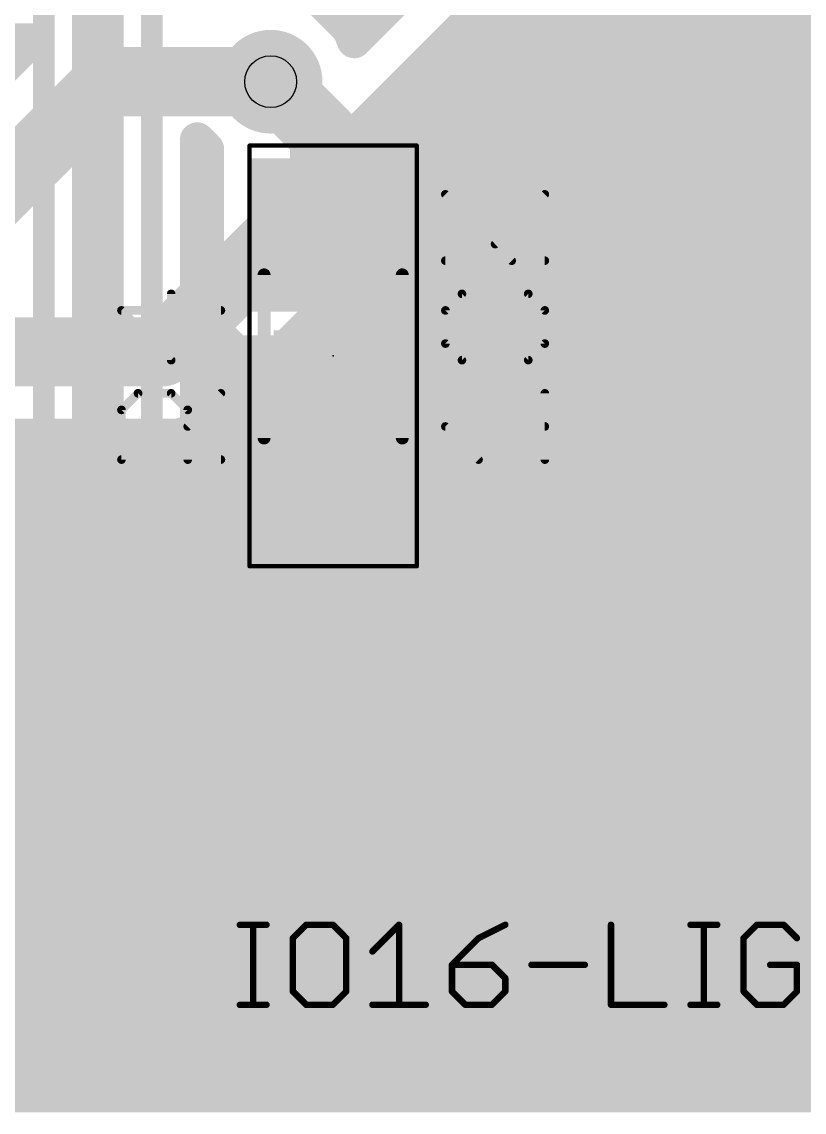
# Model space of a CAD drawing. Extents: x 0 to 10.8, y 0 to 6.1.
# Drawn here: x 3.725 to 4.087, y 1.608 to 2.113 of the extents above; entities that cross this region are included whole.
import ezdxf

# ---------------------------------------------------------------- set-up
doc = ezdxf.new("R2010")
doc.units = 0
for name, color, linetype in [('1', 22, 'CONTINUOUS'), ('116', 253, 'CONTINUOUS'), ('16', 175, 'CONTINUOUS'), ('18', 82, 'CONTINUOUS'), ('23', 7, 'CONTINUOUS'), ('25', 253, 'CONTINUOUS'), ('27', 253, 'CONTINUOUS'), ('29', 253, 'CONTINUOUS'), ('30', 253, 'CONTINUOUS'), ('31', 253, 'CONTINUOUS'), ('35', 253, 'CONTINUOUS'), ('39', 22, 'CONTINUOUS'), ('44', 253, 'CONTINUOUS'), ('51', 253, 'CONTINUOUS')]:
    doc.layers.add(name, color=color, linetype=linetype)

# ---------------------------------------------------------------- blocks, each defined once
blk = doc.blocks.new('RECT')
blk.add_solid([(-0.5, -0.5), (0.5, -0.5), (-0.5, 0.5), (0.5, 0.5)])
blk = doc.blocks.new('ROUNDV')
at = {"const_width": 0.5}
blk.add_lwpolyline([(0, -0.25, 1), (0, 0.25, 1), (0, -0.25)], format="xyb", dxfattribs=at)

msp = doc.modelspace()

# ---------------------------------------------------------------- linework, layer by layer
at = {"layer": '1'}
for points, const_width in [([(4.11, 2.24), (3.885, 2.015)], 0.032), ([(3.927449, 2.002295), (4.132091, 2.206937)], 0.016), ([(3.785, 1.905), (3.785, 2.195)], 0.01), ([(3.764, 2.186299), (3.764, 1.896299)], 0.016), ([(3.735, 1.905), (3.735, 2.165)], 0.01), ([(3.755996, 1.896299), (3.755996, 2.156299)], 0.016), ([(3.755996, 2.112), (3.764, 2.112)], 0.016), ([(4.037154, 2.112), (4.244433, 2.112)], 0.016), ([(3.755996, 2.096), (3.764, 2.096)], 0.016), ([(3.865, 2.06), (3.84, 2.085)], 0.032), ([(4.021154, 2.096), (4.244433, 2.096)], 0.016), ([(3.755996, 2.08), (3.764, 2.08)], 0.016), ([(4.005154, 2.08), (4.244433, 2.08)], 0.016), ([(3.865, 2.015), (3.865, 2.06)], 0.032), ([(3.755996, 2.064), (3.764, 2.064)], 0.016), ([(3.989154, 2.064), (4.244433, 2.064)], 0.016), ([(3.805996, 1.925996), (3.805996, 2.058197)], 0.016), ([(3.805996, 2.058197), (3.810469, 2.05372)], 0.016), ([(3.810469, 2.05372), (3.810469, 1.973063)], 0.016), ([(3.755996, 2.048), (3.764, 2.048)], 0.016), ([(3.805996, 2.048), (3.810469, 2.048)], 0.016), ([(3.973154, 2.048), (4.244433, 2.048)], 0.016), ([(3.755996, 2.032), (3.764, 2.032)], 0.016), ([(3.805996, 2.032), (3.810469, 2.032)], 0.016), ([(3.957154, 2.032), (4.24852, 2.032)], 0.016), ([(3.868961, 2.014087), (3.865, 2.015)], 0.032), ([(3.885, 2.015), (3.868961, 2.014087)], 0.032), ([(3.755996, 2.016), (3.764, 2.016)], 0.016), ([(3.805996, 2.016), (3.810469, 2.016)], 0.016), ([(3.941154, 2.016), (4.244457, 2.016)], 0.016), ([(3.927449, 1.973063), (3.927449, 2.002295)], 0.016), ([(3.755996, 2), (3.764, 2)], 0.016), ([(3.805996, 2), (3.810469, 2)], 0.016), ([(3.927449, 2), (4.242433, 2)], 0.016), ([(3.755996, 1.984), (3.764, 1.984)], 0.016), ([(3.805996, 1.984), (3.810469, 1.984)], 0.016), ([(3.927449, 1.984), (4.242433, 1.984)], 0.016), ([(3.810469, 1.973063), (3.823941, 1.959591)], 0.016), ([(3.913976, 1.959591), (3.927449, 1.973063)], 0.016), ([(3.755996, 1.968), (3.764, 1.968)], 0.016), ([(3.805996, 1.968), (3.815531, 1.968)], 0.016), ([(3.922386, 1.968), (4.242433, 1.968)], 0.016), ([(3.823941, 1.959591), (3.913976, 1.959591)], 0.016), ([(3.755996, 1.952), (3.764, 1.952)], 0.016), ([(3.805996, 1.952), (4.242433, 1.952)], 0.016), ([(3.826839, 1.94961), (3.817469, 1.94024)], 0.016), ([(3.911079, 1.94961), (3.826839, 1.94961)], 0.016), ([(3.920449, 1.94024), (3.911079, 1.94961)], 0.016), ([(3.817469, 1.94024), (3.817469, 1.925996)], 0.016), ([(3.920449, 1.863992), (3.920449, 1.94024)], 0.016), ([(3.755996, 1.936), (3.764, 1.936)], 0.016), ([(3.805996, 1.936), (3.817469, 1.936)], 0.016), ([(3.920449, 1.936), (4.243598, 1.936)], 0.016), ([(3.817469, 1.925996), (3.805996, 1.925996)], 0.016), ([(3.755996, 1.92), (3.764, 1.92)], 0.016), ([(3.920449, 1.92), (4.25013, 1.92)], 0.016), ([(3.625, 1.905), (3.735, 1.905)], 0.01), ([(3.755996, 1.904), (3.764, 1.904)], 0.016), ([(3.785, 1.905), (3.865, 1.905)], 0.01), ([(3.865, 1.905), (3.868961, 1.902118)], 0.01), ([(3.920449, 1.904), (4.244433, 1.904)], 0.016), ([(3.743697, 1.884), (3.755996, 1.896299)], 0.016), ([(3.764, 1.896299), (3.776299, 1.884)], 0.016), ([(3.745, 1.69), (3.54, 1.895)], 0.01), ([(3.519, 1.886299), (3.724, 1.681299)], 0.016), ([(3.747697, 1.888), (3.772299, 1.888)], 0.016), ([(3.920449, 1.888), (4.244433, 1.888)], 0.016), ([(3.67352, 1.884), (3.726299, 1.884)], 0.016), ([(3.726299, 1.884), (3.743697, 1.884)], 0.016), ([(3.776299, 1.884), (3.793697, 1.884)], 0.016), ([(3.793697, 1.884), (3.817469, 1.884)], 0.016), ([(3.817469, 1.884), (3.817469, 1.863992)], 0.016), ([(3.67352, 1.872), (3.817469, 1.872)], 0.016), ([(3.920449, 1.872), (4.244433, 1.872)], 0.016), ([(3.817469, 1.863992), (3.826839, 1.854622)], 0.016), ([(3.911079, 1.854622), (3.920449, 1.863992)], 0.016), ([(3.753697, 1.710996), (3.610067, 1.854622)], 0.016), ([(3.665528, 1.856), (3.825461, 1.856)], 0.016), ([(3.826839, 1.854622), (3.911079, 1.854622)], 0.016), ([(3.912457, 1.856), (4.244433, 1.856)], 0.016), ([(3.624693, 1.84), (4.244433, 1.84)], 0.016), ([(3.640693, 1.824), (4.252713, 1.824)], 0.016), ([(3.656693, 1.808), (4.242433, 1.808)], 0.016), ([(3.672693, 1.792), (4.242433, 1.792)], 0.016), ([(3.688693, 1.776), (4.290059, 1.776)], 0.016), ([(3.704693, 1.76), (4.242433, 1.76)], 0.016), ([(3.720693, 1.744), (4.242433, 1.744)], 0.016), ([(3.736693, 1.728), (4.249917, 1.728)], 0.016), ([(3.752693, 1.712), (4.244433, 1.712)], 0.016), ([(4.244433, 1.710996), (3.753697, 1.710996)], 0.016), ([(3.745, 1.69), (4.29, 1.69)], 0.01), ([(2.51515, 1.68), (3.725299, 1.68)], 0.016), ([(3.724, 1.681299), (3.736299, 1.669)], 0.016), ([(3.736299, 1.669), (4.244433, 1.669)], 0.016), ([(2.53115, 1.664), (4.244433, 1.664)], 0.016), ([(2.54715, 1.648), (4.244433, 1.648)], 0.016), ([(2.56315, 1.632), (4.24852, 1.632)], 0.016), ([(2.57915, 1.616), (4.24613, 1.616)], 0.016)]:
    msp.add_lwpolyline(points, dxfattribs=dict(at, const_width=const_width))
for points, const_width in [([(3.755996, 2.116, 1), (3.755996, 2.108)], 0.008), ([(3.764, 2.108, 1), (3.764, 2.116)], 0.008), ([(4.037154, 2.116, 1), (4.037154, 2.108)], 0.008), ([(3.755996, 2.1, 1), (3.755996, 2.092)], 0.008), ([(3.764, 2.092, 1), (3.764, 2.1)], 0.008), ([(3.845657, 2.090657, 1), (3.834343, 2.079343)], 0.016), ([(4.021154, 2.1, 1), (4.021154, 2.092)], 0.008), ([(3.755996, 2.084, 1), (3.755996, 2.076)], 0.008), ([(3.764, 2.076, 1), (3.764, 2.084)], 0.008), ([(4.005154, 2.084, 1), (4.005154, 2.076)], 0.008), ([(3.873, 2.06, 1), (3.857, 2.06)], 0.016), ([(3.755996, 2.068, 1), (3.755996, 2.06)], 0.008), ([(3.764, 2.06, 1), (3.764, 2.068)], 0.008), ([(3.859343, 2.054343, 1), (3.870657, 2.065657)], 0.016), ([(3.989154, 2.068, 1), (3.989154, 2.06)], 0.008), ([(3.809996, 2.058197, 1), (3.801996, 2.058197)], 0.008), ([(3.808826, 2.061024, 1), (3.803166, 2.05537)], 0.008), ([(3.814469, 2.05372, 1), (3.806469, 2.05372)], 0.008), ([(3.807639, 2.050893, 1), (3.813298, 2.056548)], 0.008), ([(3.755996, 2.052, 1), (3.755996, 2.044)], 0.008), ([(3.764, 2.044, 1), (3.764, 2.052)], 0.008), ([(3.805996, 2.052, 1), (3.805996, 2.044)], 0.008), ([(3.810469, 2.044, 1), (3.810469, 2.052)], 0.008), ([(3.973154, 2.052, 1), (3.973154, 2.044)], 0.008), ([(3.755996, 2.036, 1), (3.755996, 2.028)], 0.008), ([(3.764, 2.028, 1), (3.764, 2.036)], 0.008), ([(3.805996, 2.036, 1), (3.805996, 2.028)], 0.008), ([(3.810469, 2.028, 1), (3.810469, 2.036)], 0.008), ([(3.957154, 2.036, 1), (3.957154, 2.028)], 0.008), ([(3.866798, 2.022795, 1), (3.863202, 2.007205)], 0.016), ([(3.868506, 2.022074, 1), (3.869415, 2.0061)], 0.016), ([(3.867163, 2.006291, 1), (3.870758, 2.021882)], 0.016), ([(3.885455, 2.007013, 1), (3.884545, 2.022987)], 0.016), ([(3.755996, 2.02, 1), (3.755996, 2.012)], 0.008), ([(3.764, 2.012, 1), (3.764, 2.02)], 0.008), ([(3.805996, 2.02, 1), (3.805996, 2.012)], 0.008), ([(3.810469, 2.012, 1), (3.810469, 2.02)], 0.008), ([(3.879343, 2.020657, 1), (3.890657, 2.009343)], 0.016), ([(3.941154, 2.02, 1), (3.941154, 2.012)], 0.008), ([(3.857, 2.015, 1), (3.873, 2.015)], 0.016), ([(3.92462, 2.005124, 1), (3.930277, 1.999467)], 0.008), ([(3.931449, 2.002295, 1), (3.923449, 2.002295)], 0.008), ([(3.755996, 2.004, 1), (3.755996, 1.996)], 0.008), ([(3.764, 1.996, 1), (3.764, 2.004)], 0.008), ([(3.805996, 2.004, 1), (3.805996, 1.996)], 0.008), ([(3.810469, 1.996, 1), (3.810469, 2.004)], 0.008), ([(3.927449, 2.004, 1), (3.927449, 1.996)], 0.008), ([(3.755996, 1.988, 1), (3.755996, 1.98)], 0.008), ([(3.764, 1.98, 1), (3.764, 1.988)], 0.008), ([(3.805996, 1.988, 1), (3.805996, 1.98)], 0.008), ([(3.810469, 1.98, 1), (3.810469, 1.988)], 0.008), ([(3.927449, 1.988, 1), (3.927449, 1.98)], 0.008), ([(3.813297, 1.975891, 1), (3.80764, 1.970235)], 0.008), ([(3.930277, 1.970235, 1), (3.92462, 1.975891)], 0.008), ([(3.755996, 1.972, 1), (3.755996, 1.964)], 0.008), ([(3.764, 1.964, 1), (3.764, 1.972)], 0.008), ([(3.805996, 1.972, 1), (3.805996, 1.964)], 0.008), ([(3.806469, 1.973063, 1), (3.814469, 1.973063)], 0.008), ([(3.815531, 1.964, 1), (3.815531, 1.972)], 0.008), ([(3.922386, 1.972, 1), (3.922386, 1.964)], 0.008), ([(3.923449, 1.973063, 1), (3.931449, 1.973063)], 0.008), ([(3.823941, 1.963591, 1), (3.823941, 1.955591)], 0.008), ([(3.821113, 1.956762, 1), (3.826769, 1.962419)], 0.008), ([(3.911148, 1.962419, 1), (3.916805, 1.956762)], 0.008), ([(3.913976, 1.955591, 1), (3.913976, 1.963591)], 0.008), ([(3.755996, 1.956, 1), (3.755996, 1.948)], 0.008), ([(3.764, 1.948, 1), (3.764, 1.956)], 0.008), ([(3.805996, 1.956, 1), (3.805996, 1.948)], 0.008), ([(3.826839, 1.95361, 1), (3.826839, 1.94561)], 0.008), ([(3.829667, 1.946782, 1), (3.82401, 1.952439)], 0.008), ([(3.913907, 1.952439, 1), (3.90825, 1.946782)], 0.008), ([(3.911079, 1.94561, 1), (3.911079, 1.95361)], 0.008), ([(3.821469, 1.94024, 1), (3.813469, 1.94024)], 0.008), ([(3.924449, 1.94024, 1), (3.916449, 1.94024)], 0.008), ([(3.755996, 1.94, 1), (3.755996, 1.932)], 0.008), ([(3.764, 1.932, 1), (3.764, 1.94)], 0.008), ([(3.805996, 1.94, 1), (3.805996, 1.932)], 0.008), ([(3.81464, 1.943069, 1), (3.820297, 1.937412)], 0.008), ([(3.817469, 1.932, 1), (3.817469, 1.94)], 0.008), ([(3.920449, 1.94, 1), (3.920449, 1.932)], 0.008), ([(3.91762, 1.937412, 1), (3.923277, 1.943069)], 0.008), ([(3.805996, 1.929996, 1), (3.805996, 1.921996)], 0.008), ([(3.817469, 1.921996, 1), (3.817469, 1.929996)], 0.008), ([(3.755996, 1.924, 1), (3.755996, 1.916)], 0.008), ([(3.764, 1.916, 1), (3.764, 1.924)], 0.008), ([(3.801996, 1.925996, 1), (3.809996, 1.925996)], 0.008), ([(3.813469, 1.925996, 1), (3.821469, 1.925996)], 0.008), ([(3.920449, 1.924, 1), (3.920449, 1.916)], 0.008), ([(3.735, 1.9025, 1), (3.735, 1.9075)], 0.005), ([(3.755996, 1.908, 1), (3.755996, 1.9)], 0.008), ([(3.764, 1.9, 1), (3.764, 1.908)], 0.008), ([(3.785, 1.9075, 1), (3.785, 1.9025)], 0.005), ([(3.866471, 1.907021, 1), (3.863529, 1.902979)], 0.005), ([(3.865, 1.9025, 1), (3.865, 1.9075)], 0.005), ([(3.920449, 1.908, 1), (3.920449, 1.9)], 0.008), ([(3.7325, 1.905, 1), (3.7375, 1.905)], 0.005), ([(3.758824, 1.893471, 1), (3.753168, 1.899128)], 0.008), ([(3.766828, 1.899128, 1), (3.761172, 1.893471)], 0.008), ([(3.7825, 1.905, 1), (3.7875, 1.905)], 0.005), ([(3.86749, 1.900097, 1), (3.870432, 1.90414)], 0.005), ([(3.751996, 1.896299, 1), (3.759996, 1.896299)], 0.008), ([(3.76, 1.896299, 1), (3.768, 1.896299)], 0.008), ([(3.747697, 1.892, 1), (3.747697, 1.884)], 0.008), ([(3.772299, 1.884, 1), (3.772299, 1.892)], 0.008), ([(3.920449, 1.892, 1), (3.920449, 1.884)], 0.008), ([(3.726299, 1.888, 1), (3.726299, 1.88)], 0.008), ([(3.726299, 1.88, 1), (3.726299, 1.888)], 0.008), ([(3.740868, 1.886828, 1), (3.746525, 1.881172)], 0.008), ([(3.743697, 1.88, 1), (3.743697, 1.888)], 0.008), ([(3.776299, 1.888, 1), (3.776299, 1.88)], 0.008), ([(3.773471, 1.881172, 1), (3.779128, 1.886828)], 0.008), ([(3.793697, 1.888, 1), (3.793697, 1.88)], 0.008), ([(3.793697, 1.88, 1), (3.793697, 1.888)], 0.008), ([(3.821469, 1.884, 1), (3.813469, 1.884)], 0.008), ([(3.817469, 1.88, 1), (3.817469, 1.888)], 0.008), ([(3.817469, 1.868, 1), (3.817469, 1.876)], 0.008), ([(3.920449, 1.876, 1), (3.920449, 1.868)], 0.008), ([(3.820297, 1.866821, 1), (3.81464, 1.861164)], 0.008), ([(3.813469, 1.863992, 1), (3.821469, 1.863992)], 0.008), ([(3.916449, 1.863992, 1), (3.924449, 1.863992)], 0.008), ([(3.923277, 1.861164, 1), (3.91762, 1.866821)], 0.008), ([(3.826839, 1.858622, 1), (3.826839, 1.850622)], 0.008), ([(3.825461, 1.852, 1), (3.825461, 1.86)], 0.008), ([(3.912457, 1.86, 1), (3.912457, 1.852)], 0.008), ([(3.911079, 1.850622, 1), (3.911079, 1.858622)], 0.008), ([(3.82401, 1.851794, 1), (3.829667, 1.85745)], 0.008), ([(3.90825, 1.85745, 1), (3.913907, 1.851794)], 0.008), ([(3.736693, 1.732, 1), (3.736693, 1.724)], 0.008), ([(3.752693, 1.716, 1), (3.752693, 1.708)], 0.008), ([(3.753697, 1.714996, 1), (3.753697, 1.706996)], 0.008), ([(3.750868, 1.708168, 1), (3.756525, 1.713825)], 0.008), ([(3.745, 1.6925, 1), (3.745, 1.6875)], 0.005), ([(3.743232, 1.688232, 1), (3.746768, 1.691768)], 0.005), ([(3.726828, 1.684128, 1), (3.721172, 1.678471)], 0.008), ([(3.721172, 1.678471, 1), (3.726828, 1.684128)], 0.008), ([(3.725299, 1.676, 1), (3.725299, 1.684)], 0.008), ([(3.736299, 1.673, 1), (3.736299, 1.665)], 0.008), ([(3.733471, 1.666172, 1), (3.739128, 1.671828)], 0.008)]:
    msp.add_lwpolyline(points, format="xyb", dxfattribs=dict(at, const_width=const_width))
at = {"layer": '116', "const_width": 0.008071}
msp.add_lwpolyline([(3.84, 2.075079, 1), (3.84, 2.094921, 1), (3.84, 2.075079)], format="xyb", dxfattribs=at)
at = {"layer": '16'}
for points, const_width in [([(4.124551, 2.349701), (3.87872, 2.10387)], 0.016), ([(3.79, 1.96), (4.165, 2.335)], 0.032), ([(3.812091, 1.926937), (4.179701, 2.294551)], 0.016), ([(3.876449, 2.109354), (3.864354, 2.121449)], 0.016), ([(3.873803, 2.112), (3.88685, 2.112)], 0.016), ([(3.99715, 2.112), (4.244433, 2.112)], 0.016), ([(3.87872, 2.10387), (3.876449, 2.109354)], 0.016), ([(3.528697, 2.104), (3.72885, 2.104)], 0.016), ([(3.72885, 2.104), (3.680295, 2.055449)], 0.016), ([(3.520697, 2.096), (3.72085, 2.096)], 0.016), ([(3.765, 2.085), (3.695, 2.015)], 0.032), ([(3.84, 2.085), (3.765, 2.085)], 0.032), ([(3.98115, 2.096), (4.244433, 2.096)], 0.016), ([(3.96515, 2.08), (4.244433, 2.08)], 0.016), ([(3.94915, 2.064), (4.244433, 2.064)], 0.016), ([(3.93315, 2.048), (4.244433, 2.048)], 0.016), ([(3.91715, 2.032), (4.24852, 2.032)], 0.016), ([(3.90115, 2.016), (4.244457, 2.016)], 0.016), ([(3.88515, 2), (4.242433, 2)], 0.016), ([(3.86915, 1.984), (4.242433, 1.984)], 0.016), ([(3.7, 1.96), (3.79, 1.96)], 0.032), ([(3.85315, 1.968), (4.242433, 1.968)], 0.016), ([(3.83715, 1.952), (4.242433, 1.952)], 0.016), ([(3.82115, 1.936), (4.243598, 1.936)], 0.016), ([(3.797756, 1.921), (3.812091, 1.926937)], 0.016), ([(3.715154, 1.92), (4.25013, 1.92)], 0.016), ([(3.716154, 1.921), (3.78224, 1.921)], 0.016), ([(3.78224, 1.921), (3.797756, 1.921)], 0.016), ([(3.699154, 1.904), (4.244433, 1.904)], 0.016), ([(3.683154, 1.888), (4.244433, 1.888)], 0.016), ([(3.667154, 1.872), (4.244433, 1.872)], 0.016), ([(3.651154, 1.856), (4.244433, 1.856)], 0.016), ([(3.635154, 1.84), (4.244433, 1.84)], 0.016), ([(3.619154, 1.824), (4.252713, 1.824)], 0.016), ([(3.603154, 1.808), (4.242433, 1.808)], 0.016), ([(3.587154, 1.792), (4.242433, 1.792)], 0.016), ([(3.571154, 1.776), (4.290059, 1.776)], 0.016), ([(3.555154, 1.76), (4.242433, 1.76)], 0.016), ([(3.539154, 1.744), (4.242433, 1.744)], 0.016), ([(3.523154, 1.728), (4.249917, 1.728)], 0.016), ([(3.507154, 1.712), (4.244433, 1.712)], 0.016), ([(3.151154, 1.696), (4.244433, 1.696)], 0.016), ([(3.135154, 1.68), (4.244433, 1.68)], 0.016), ([(3.119154, 1.664), (4.244433, 1.664)], 0.016), ([(3.103154, 1.648), (4.244433, 1.648)], 0.016), ([(3.087154, 1.632), (4.24852, 1.632)], 0.016), ([(3.071154, 1.616), (4.24613, 1.616)], 0.016)]:
    msp.add_lwpolyline(points, dxfattribs=dict(at, const_width=const_width))
for points, const_width in [([(3.873803, 2.116, 1), (3.873803, 2.108)], 0.008), ([(3.88685, 2.108, 1), (3.88685, 2.116)], 0.008), ([(3.99715, 2.116, 1), (3.99715, 2.108)], 0.008), ([(3.880144, 2.110885, 1), (3.872753, 2.107824)], 0.008), ([(3.87362, 2.106526, 1), (3.879277, 2.112183)], 0.008), ([(3.731679, 2.101171, 1), (3.726022, 2.106829)], 0.008), ([(3.72885, 2.1, 1), (3.72885, 2.108)], 0.008), ([(3.875892, 2.106699, 1), (3.881549, 2.101042)], 0.008), ([(3.875025, 2.102339, 1), (3.882416, 2.105401)], 0.008), ([(3.72085, 2.092, 1), (3.72085, 2.1)], 0.008), ([(3.765, 2.093, 1), (3.765, 2.077)], 0.016), ([(3.770657, 2.079343, 1), (3.759343, 2.090657)], 0.016), ([(3.84, 2.077, 1), (3.84, 2.093)], 0.016), ([(3.98115, 2.1, 1), (3.98115, 2.092)], 0.008), ([(3.96515, 2.084, 1), (3.96515, 2.076)], 0.008), ([(3.94915, 2.068, 1), (3.94915, 2.06)], 0.008), ([(3.93315, 2.052, 1), (3.93315, 2.044)], 0.008), ([(3.91715, 2.036, 1), (3.91715, 2.028)], 0.008), ([(3.90115, 2.02, 1), (3.90115, 2.012)], 0.008), ([(3.88515, 2.004, 1), (3.88515, 1.996)], 0.008), ([(3.86915, 1.988, 1), (3.86915, 1.98)], 0.008), ([(3.784343, 1.965657, 1), (3.795657, 1.954343)], 0.016), ([(3.79, 1.952, 1), (3.79, 1.968)], 0.016), ([(3.85315, 1.972, 1), (3.85315, 1.964)], 0.008), ([(3.83715, 1.956, 1), (3.83715, 1.948)], 0.008), ([(3.82115, 1.94, 1), (3.82115, 1.932)], 0.008), ([(3.809262, 1.929765, 1), (3.814919, 1.924109)], 0.008), ([(3.813621, 1.923241, 1), (3.81056, 1.930633)], 0.008), ([(3.78224, 1.925, 1), (3.78224, 1.917)], 0.008), ([(3.78224, 1.917, 1), (3.78224, 1.925)], 0.008), ([(3.796225, 1.924696, 1), (3.799287, 1.917304)], 0.008), ([(3.797756, 1.917, 1), (3.797756, 1.925)], 0.008)]:
    msp.add_lwpolyline(points, format="xyb", dxfattribs=dict(at, const_width=const_width))
at = {"layer": '23'}
msp.add_point((3.868961, 1.958102), dxfattribs=at)
at = {"layer": '25'}
for points, const_width in [([(3.793945, 1.956138), (3.793945, 1.986827)], 0.004), ([(3.816961, 1.979154), (3.770925, 1.979154)], 0.004), ([(3.770925, 1.979154), (3.793945, 1.956138)], 0.004), ([(3.770925, 1.933118), (3.778598, 1.940791)], 0.004), ([(3.778598, 1.940791), (3.793945, 1.940791)], 0.004), ([(3.793945, 1.940791), (3.801618, 1.933118)], 0.004), ([(3.801618, 1.925445), (3.816961, 1.940791)], 0.004), ([(3.770925, 1.910102), (3.770925, 1.933118)], 0.004), ([(3.801618, 1.933118), (3.801618, 1.910102)], 0.004), ([(3.816961, 1.910102), (3.770925, 1.910102)], 0.004), ([(3.825752, 1.694823), (3.838094, 1.694823)], 0.003), ([(3.831921, 1.657791), (3.831921, 1.694823)], 0.003), ([(3.856472, 1.694823), (3.850303, 1.68865)], 0.003), ([(3.868819, 1.694823), (3.856472, 1.694823)], 0.003), ([(3.874988, 1.68865), (3.868819, 1.694823)], 0.003), ([(3.887134, 1.682476), (3.899476, 1.694823)], 0.003), ([(3.899476, 1.694823), (3.899476, 1.657791)], 0.003), ([(3.94865, 1.694823), (3.936307, 1.68865)], 0.003), ([(3.997626, 1.694823), (3.997626, 1.657791)], 0.003), ([(4.034457, 1.694823), (4.046799, 1.694823)], 0.003), ([(4.040626, 1.657791), (4.040626, 1.694823)], 0.003), ([(4.065177, 1.694823), (4.059008, 1.68865)], 0.003), ([(4.077524, 1.694823), (4.065177, 1.694823)], 0.003), ([(4.083693, 1.68865), (4.077524, 1.694823)], 0.003), ([(3.850303, 1.68865), (3.850303, 1.663961)], 0.003), ([(3.874988, 1.663961), (3.874988, 1.68865)], 0.003), ([(3.936307, 1.68865), (3.923965, 1.676307)], 0.003), ([(4.059008, 1.68865), (4.059008, 1.663961)], 0.003), ([(3.923965, 1.676307), (3.923965, 1.663961)], 0.003), ([(3.94248, 1.676307), (3.923965, 1.676307)], 0.003), ([(3.94865, 1.670134), (3.94248, 1.676307)], 0.003), ([(3.960795, 1.676307), (3.98548, 1.676307)], 0.003), ([(4.083693, 1.676307), (4.07135, 1.676307)], 0.003), ([(4.083693, 1.663961), (4.083693, 1.676307)], 0.003), ([(3.94865, 1.663961), (3.94865, 1.670134)], 0.003), ([(3.850303, 1.663961), (3.856472, 1.657791)], 0.003), ([(3.868819, 1.657791), (3.874988, 1.663961)], 0.003), ([(3.923965, 1.663961), (3.930134, 1.657791)], 0.003), ([(3.94248, 1.657791), (3.94865, 1.663961)], 0.003), ([(4.059008, 1.663961), (4.065177, 1.657791)], 0.003), ([(4.077524, 1.657791), (4.083693, 1.663961)], 0.003), ([(3.825752, 1.657791), (3.838094, 1.657791)], 0.003), ([(3.856472, 1.657791), (3.868819, 1.657791)], 0.003), ([(3.887134, 1.657791), (3.911819, 1.657791)], 0.003), ([(3.930134, 1.657791), (3.94248, 1.657791)], 0.003), ([(3.997626, 1.657791), (4.022311, 1.657791)], 0.003), ([(4.034457, 1.657791), (4.046799, 1.657791)], 0.003), ([(4.065177, 1.657791), (4.077524, 1.657791)], 0.003)]:
    msp.add_lwpolyline(points, dxfattribs=dict(at, const_width=const_width))
for points, const_width in [([(3.794945, 1.986827, 1), (3.792945, 1.986827)], 0.002), ([(3.770925, 1.980154, 1), (3.770925, 1.978154)], 0.002), ([(3.771632, 1.979861, 1), (3.770218, 1.978446)], 0.002), ([(3.816961, 1.978154, 1), (3.816961, 1.980154)], 0.002), ([(3.792945, 1.956138, 1), (3.794945, 1.956138)], 0.002), ([(3.793238, 1.955431, 1), (3.794652, 1.956845)], 0.002), ([(3.778598, 1.941791, 1), (3.778598, 1.939791)], 0.002), ([(3.779306, 1.940084, 1), (3.777891, 1.941498)], 0.002), ([(3.794652, 1.941498, 1), (3.793238, 1.940084)], 0.002), ([(3.793945, 1.939791, 1), (3.793945, 1.941791)], 0.002), ([(3.817668, 1.940084, 1), (3.816253, 1.941498)], 0.002), ([(3.771925, 1.933118, 1), (3.769925, 1.933118)], 0.002), ([(3.770218, 1.933825, 1), (3.771632, 1.932411)], 0.002), ([(3.802618, 1.933118, 1), (3.800618, 1.933118)], 0.002), ([(3.800911, 1.932411, 1), (3.802325, 1.933825)], 0.002), ([(3.800911, 1.926152, 1), (3.802325, 1.924738)], 0.002), ([(3.770925, 1.911102, 1), (3.770925, 1.909102)], 0.002), ([(3.769925, 1.910102, 1), (3.771925, 1.910102)], 0.002), ([(3.800618, 1.910102, 1), (3.802618, 1.910102)], 0.002), ([(3.816961, 1.909102, 1), (3.816961, 1.911102)], 0.002), ([(3.825752, 1.695573, 1), (3.825752, 1.694073)], 0.0015), ([(3.832671, 1.694823, 1), (3.831171, 1.694823)], 0.0015), ([(3.838094, 1.694073, 1), (3.838094, 1.695573)], 0.0015), ([(3.856472, 1.695573, 1), (3.856472, 1.694073)], 0.0015), ([(3.857003, 1.694293, 1), (3.855942, 1.695353)], 0.0015), ([(3.869349, 1.695353, 1), (3.868288, 1.694293)], 0.0015), ([(3.868819, 1.694073, 1), (3.868819, 1.695573)], 0.0015), ([(3.900226, 1.694823, 1), (3.898726, 1.694823)], 0.0015), ([(3.900007, 1.694293, 1), (3.898946, 1.695353)], 0.0015), ([(3.948985, 1.694152, 1), (3.948314, 1.695494)], 0.0015), ([(3.998376, 1.694823, 1), (3.996876, 1.694823)], 0.0015), ([(4.034457, 1.695573, 1), (4.034457, 1.694073)], 0.0015), ([(4.041376, 1.694823, 1), (4.039876, 1.694823)], 0.0015), ([(4.046799, 1.694073, 1), (4.046799, 1.695573)], 0.0015), ([(4.065177, 1.695573, 1), (4.065177, 1.694073)], 0.0015), ([(4.065708, 1.694293, 1), (4.064647, 1.695353)], 0.0015), ([(4.078054, 1.695353, 1), (4.076993, 1.694293)], 0.0015), ([(4.077524, 1.694073, 1), (4.077524, 1.695573)], 0.0015), ([(3.851053, 1.68865, 1), (3.849553, 1.68865)], 0.0015), ([(3.849773, 1.68918, 1), (3.850834, 1.688119)], 0.0015), ([(3.875738, 1.68865, 1), (3.874238, 1.68865)], 0.0015), ([(3.874458, 1.688119, 1), (3.875519, 1.68918)], 0.0015), ([(3.935972, 1.68932, 1), (3.936643, 1.687979)], 0.0015), ([(3.936837, 1.688119, 1), (3.935777, 1.68918)], 0.0015), ([(4.058477, 1.68918, 1), (4.059538, 1.688119)], 0.0015), ([(4.059758, 1.68865, 1), (4.058258, 1.68865)], 0.0015), ([(4.083162, 1.688119, 1), (4.084223, 1.68918)], 0.0015), ([(3.886603, 1.683007, 1), (3.887664, 1.681946)], 0.0015), ([(3.924715, 1.676307, 1), (3.923215, 1.676307)], 0.0015), ([(3.923965, 1.677057, 1), (3.923965, 1.675557)], 0.0015), ([(3.923434, 1.676837, 1), (3.924495, 1.675777)], 0.0015), ([(3.943011, 1.676837, 1), (3.94195, 1.675777)], 0.0015), ([(3.94248, 1.675557, 1), (3.94248, 1.677057)], 0.0015), ([(3.960795, 1.677057, 1), (3.960795, 1.675557)], 0.0015), ([(3.98548, 1.675557, 1), (3.98548, 1.677057)], 0.0015), ([(4.07135, 1.677057, 1), (4.07135, 1.675557)], 0.0015), ([(4.084443, 1.676307, 1), (4.082943, 1.676307)], 0.0015), ([(4.083693, 1.675557, 1), (4.083693, 1.677057)], 0.0015), ([(3.9494, 1.670134, 1), (3.9479, 1.670134)], 0.0015), ([(3.948119, 1.669604, 1), (3.94918, 1.670664)], 0.0015), ([(3.850833, 1.664491, 1), (3.849773, 1.66343)], 0.0015), ([(3.875519, 1.66343, 1), (3.874458, 1.664491)], 0.0015), ([(3.924495, 1.664491, 1), (3.923434, 1.66343)], 0.0015), ([(3.94918, 1.66343, 1), (3.948119, 1.664491)], 0.0015), ([(4.059538, 1.664491, 1), (4.058478, 1.66343)], 0.0015), ([(4.084223, 1.66343, 1), (4.083163, 1.664491)], 0.0015), ([(3.849553, 1.663961, 1), (3.851053, 1.663961)], 0.0015), ([(3.874238, 1.663961, 1), (3.875738, 1.663961)], 0.0015), ([(3.923215, 1.663961, 1), (3.924715, 1.663961)], 0.0015), ([(3.9479, 1.663961, 1), (3.9494, 1.663961)], 0.0015), ([(4.058258, 1.663961, 1), (4.059758, 1.663961)], 0.0015), ([(4.082943, 1.663961, 1), (4.084443, 1.663961)], 0.0015), ([(3.825752, 1.658541, 1), (3.825752, 1.657041)], 0.0015), ([(3.831171, 1.657791, 1), (3.832671, 1.657791)], 0.0015), ([(3.838094, 1.657041, 1), (3.838094, 1.658541)], 0.0015), ([(3.856472, 1.658541, 1), (3.856472, 1.657041)], 0.0015), ([(3.855942, 1.657261, 1), (3.857003, 1.658322)], 0.0015), ([(3.868289, 1.658322, 1), (3.869349, 1.657261)], 0.0015), ([(3.868819, 1.657041, 1), (3.868819, 1.658541)], 0.0015), ([(3.887134, 1.658541, 1), (3.887134, 1.657041)], 0.0015), ([(3.898726, 1.657791, 1), (3.900226, 1.657791)], 0.0015), ([(3.911819, 1.657041, 1), (3.911819, 1.658541)], 0.0015), ([(3.930134, 1.658541, 1), (3.930134, 1.657041)], 0.0015), ([(3.929604, 1.657261, 1), (3.930664, 1.658322)], 0.0015), ([(3.94195, 1.658322, 1), (3.943011, 1.657261)], 0.0015), ([(3.94248, 1.657041, 1), (3.94248, 1.658541)], 0.0015), ([(3.997626, 1.658541, 1), (3.997626, 1.657041)], 0.0015), ([(3.996876, 1.657791, 1), (3.998376, 1.657791)], 0.0015), ([(4.022311, 1.657041, 1), (4.022311, 1.658541)], 0.0015), ([(4.034457, 1.658541, 1), (4.034457, 1.657041)], 0.0015), ([(4.039876, 1.657791, 1), (4.041376, 1.657791)], 0.0015), ([(4.046799, 1.657041, 1), (4.046799, 1.658541)], 0.0015), ([(4.065177, 1.658541, 1), (4.065177, 1.657041)], 0.0015), ([(4.064647, 1.657261, 1), (4.065707, 1.658322)], 0.0015), ([(4.076993, 1.658322, 1), (4.078054, 1.657261)], 0.0015), ([(4.077524, 1.657041, 1), (4.077524, 1.658541)], 0.0015)]:
    msp.add_lwpolyline(points, format="xyb", dxfattribs=dict(at, const_width=const_width))
at = {"layer": '27', "const_width": 0.004}
for points in [[(3.951618, 2.002173), (3.920925, 2.032862)], [(3.943945, 2.009843), (3.966961, 2.032862)], [(3.920925, 2.002173), (3.966961, 2.002173)], [(3.920925, 1.979154), (3.928598, 1.986827)], [(3.928598, 1.986827), (3.959291, 1.986827)], [(3.959291, 1.956138), (3.928598, 1.986827)], [(3.959291, 1.986827), (3.966961, 1.979154)], [(3.920925, 1.963807), (3.920925, 1.979154)], [(3.966961, 1.979154), (3.966961, 1.963807)], [(3.928598, 1.956138), (3.920925, 1.963807)], [(3.966961, 1.963807), (3.959291, 1.956138)], [(3.959291, 1.956138), (3.928598, 1.956138)], [(3.966961, 1.910102), (3.966961, 1.940791)], [(3.936272, 1.910102), (3.920925, 1.925445)], [(3.920925, 1.925445), (3.966961, 1.925445)]]:
    msp.add_lwpolyline(points, dxfattribs=at)
at = {"layer": '27', "const_width": 0.002}
for points in [[(3.921632, 2.033569, 1), (3.920218, 2.032155)], [(3.967668, 2.032155, 1), (3.966253, 2.033569)], [(3.943238, 2.01055, 1), (3.944652, 2.009135)], [(3.920925, 2.003173, 1), (3.920925, 2.001173)], [(3.950911, 2.001466, 1), (3.952325, 2.00288)], [(3.966961, 2.001173, 1), (3.966961, 2.003173)], [(3.928598, 1.987827, 1), (3.928598, 1.985827)], [(3.929305, 1.987534, 1), (3.927891, 1.98612)], [(3.929306, 1.98612, 1), (3.927891, 1.987534)], [(3.959999, 1.987534, 1), (3.958584, 1.98612)], [(3.959291, 1.985827, 1), (3.959291, 1.987827)], [(3.921925, 1.979154, 1), (3.919925, 1.979154)], [(3.920218, 1.979861, 1), (3.921632, 1.978446)], [(3.967961, 1.979154, 1), (3.965961, 1.979154)], [(3.966253, 1.978447, 1), (3.967668, 1.97986)], [(3.921632, 1.964514, 1), (3.920218, 1.9631)], [(3.919925, 1.963807, 1), (3.921925, 1.963807)], [(3.965961, 1.963807, 1), (3.967961, 1.963807)], [(3.967668, 1.9631, 1), (3.966254, 1.964514)], [(3.928598, 1.957138, 1), (3.928598, 1.955138)], [(3.959291, 1.955138, 1), (3.959291, 1.957138)], [(3.927891, 1.955431, 1), (3.929305, 1.956845)], [(3.958584, 1.956845, 1), (3.959998, 1.955431)], [(3.958584, 1.955431, 1), (3.959998, 1.956845)], [(3.967961, 1.940791, 1), (3.965961, 1.940791)], [(3.921632, 1.926152, 1), (3.920218, 1.924738)], [(3.920925, 1.926445, 1), (3.920925, 1.924445)], [(3.966961, 1.924445, 1), (3.966961, 1.926445)], [(3.935565, 1.909395, 1), (3.936979, 1.91081)], [(3.965961, 1.910102, 1), (3.967961, 1.910102)]]:
    msp.add_lwpolyline(points, format="xyb", dxfattribs=at)
at = {"layer": '39', "const_width": 0.002}
for points in [[(3.83026, 1.86074), (3.83026, 2.055465)], [(3.83026, 2.055465), (3.907661, 2.055465)], [(3.907661, 2.055465), (3.907661, 1.86074)], [(3.907661, 1.86074), (3.83026, 1.86074)]]:
    msp.add_lwpolyline(points, dxfattribs=at)
at = {"layer": '39', "const_width": 0.001}
for points in [[(3.83076, 2.055465, 1), (3.82976, 2.055465)], [(3.83026, 2.055965, 1), (3.83026, 2.054965)], [(3.908161, 2.055465, 1), (3.907161, 2.055465)], [(3.907661, 2.054965, 1), (3.907661, 2.055965)], [(3.83026, 1.86124, 1), (3.83026, 1.86024)], [(3.82976, 1.86074, 1), (3.83076, 1.86074)], [(3.907161, 1.86074, 1), (3.908161, 1.86074)], [(3.907661, 1.86024, 1), (3.907661, 1.86124)]]:
    msp.add_lwpolyline(points, format="xyb", dxfattribs=at)
at = {"layer": '44'}
msp.add_circle((3.84, 2.085), 0.012, dxfattribs=at)
at = {"layer": '51', "const_width": 0.006}
for points in [[(3.836961, 1.995602), (3.836961, 1.920102)], [(3.900961, 1.995602), (3.900961, 1.920102)]]:
    msp.add_lwpolyline(points, dxfattribs=at)
at = {"layer": '51', "const_width": 0.003}
for points in [[(3.838461, 1.995602, 1), (3.835461, 1.995602)], [(3.902461, 1.995602, 1), (3.899461, 1.995602)], [(3.835461, 1.920102, 1), (3.838461, 1.920102)], [(3.899461, 1.920102, 1), (3.902461, 1.920102)]]:
    msp.add_lwpolyline(points, format="xyb", dxfattribs=at)

# ---------------------------------------------------------------- block references
at = {"layer": '1', "xscale": 0.062992, "yscale": 0.070984, "rotation": 90}
for p in [(3.868961, 2.014087), (3.868961, 1.902118)]:
    msp.add_blockref('RECT', p, dxfattribs=at)
at = {"layer": '18', "xscale": 0.04, "yscale": 0.04}
msp.add_blockref('ROUNDV', (3.84, 2.085), dxfattribs=at)
msp.add_blockref('ROUNDV', (3.84, 2.085), dxfattribs=at)
at = {"layer": '29', "xscale": 0.048, "yscale": 0.048}
msp.add_blockref('ROUNDV', (3.84, 2.085), dxfattribs=at)
at = {"layer": '29', "xscale": 0.070992, "yscale": 0.078984, "rotation": 90}
for p in [(3.868961, 2.014087), (3.868961, 1.902118)]:
    msp.add_blockref('RECT', p, dxfattribs=at)
at = {"layer": '30', "xscale": 0.048, "yscale": 0.048}
msp.add_blockref('ROUNDV', (3.84, 2.085), dxfattribs=at)
at = {"layer": '31', "xscale": 0.062992, "yscale": 0.070984, "rotation": 90}
for p in [(3.868961, 2.014087), (3.868961, 1.902118)]:
    msp.add_blockref('RECT', p, dxfattribs=at)
at = {"layer": '35', "xscale": 0.023622, "yscale": 0.055118, "rotation": 90}
msp.add_blockref('RECT', (3.868961, 1.958102), dxfattribs=at)
at = {"layer": '51', "xscale": 0.029, "yscale": 0.069, "rotation": 90}
for p in [(3.868961, 2.010102), (3.868961, 1.906102)]:
    msp.add_blockref('RECT', p, dxfattribs=at)

doc.saveas('drawing.dxf')
